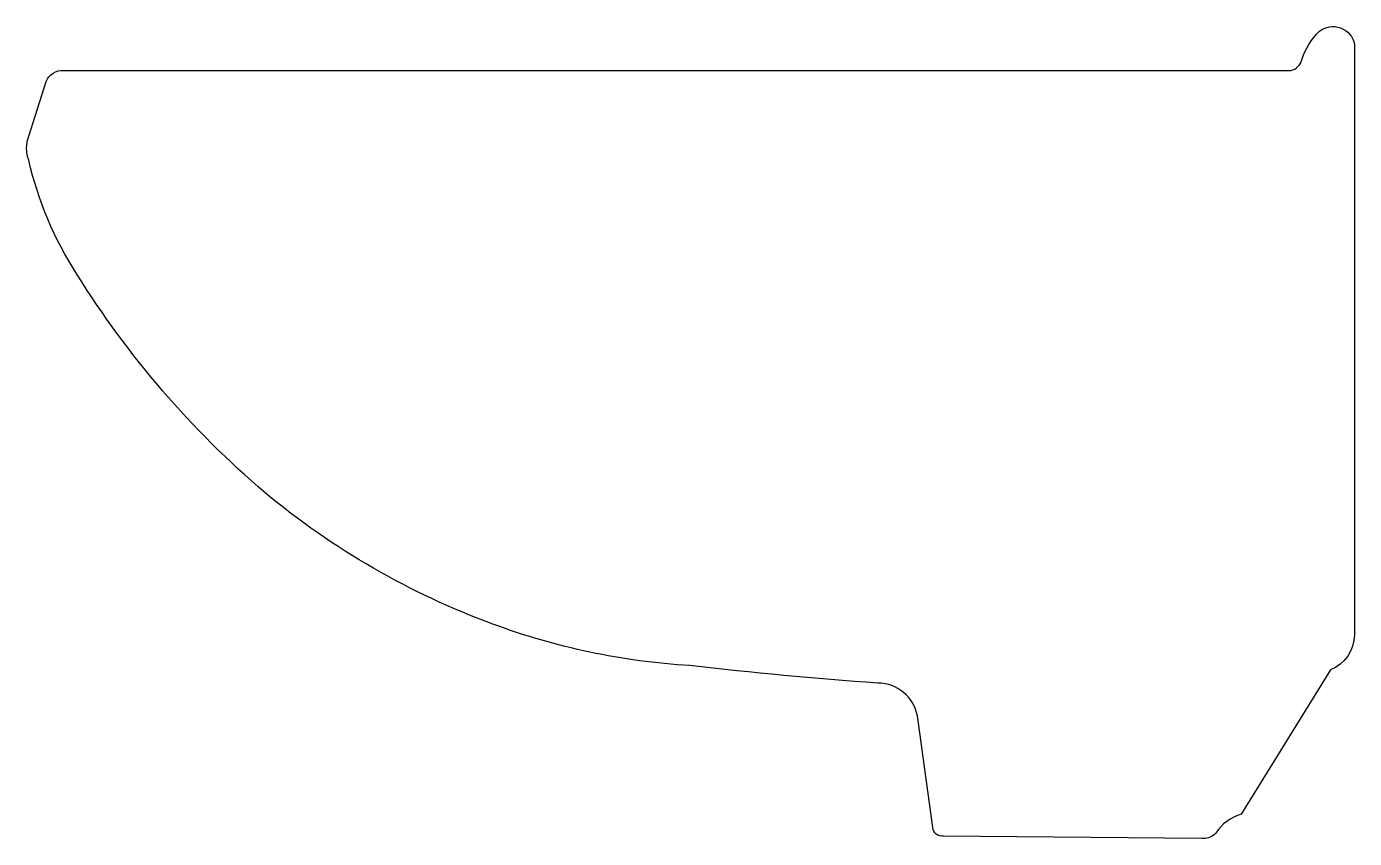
# Model space of a CAD drawing. Header units: millimetres. Extents: x -2914.871 to -2914.568, y 2972.682 to 2972.868.
import ezdxf

# ---------------------------------------------------------------- set-up
doc = ezdxf.new("R2010")
doc.units = ezdxf.units.MM
doc.header["$LTSCALE"] = 10
doc.layers.add('banheiro_louças', color=2, linetype='Continuous')

msp = doc.modelspace()

# ---------------------------------------------------------------- linework, layer by layer
at = {"layer": 'banheiro_louças'}
msp.add_lwpolyline([(-2914.66192, 2972.68268, -0.420767), (-2914.66442, 2972.68468), (-2914.66792, 2972.71018, 0.358645), (-2914.67692, 2972.71768, -0.011449), (-2914.71992, 2972.72168, -0.074464), (-2914.76492, 2972.73118, -0.084991), (-2914.81692, 2972.76118, -0.077274), (-2914.85992, 2972.81118, -0.086085), (-2914.87092, 2972.83718, -0.180438), (-2914.87092, 2972.84268), (-2914.86692, 2972.85518, -0.346811), (-2914.86292, 2972.85768), (-2914.58257, 2972.85768, 0.266058), (-2914.58008, 2972.86018, -0.12294), (-2914.57608, 2972.86668, -0.56619), (-2914.56808, 2972.86368), (-2914.56808, 2972.72868, -0.302286), (-2914.57358, 2972.72068), (-2914.59392, 2972.68768, 0.179927), (-2914.59978, 2972.6834, -0.062229), (-2914.60006, 2972.68306, -0.198647), (-2914.60292, 2972.68218)], format="xyb", close=True, dxfattribs=at)

doc.saveas('drawing.dxf')
